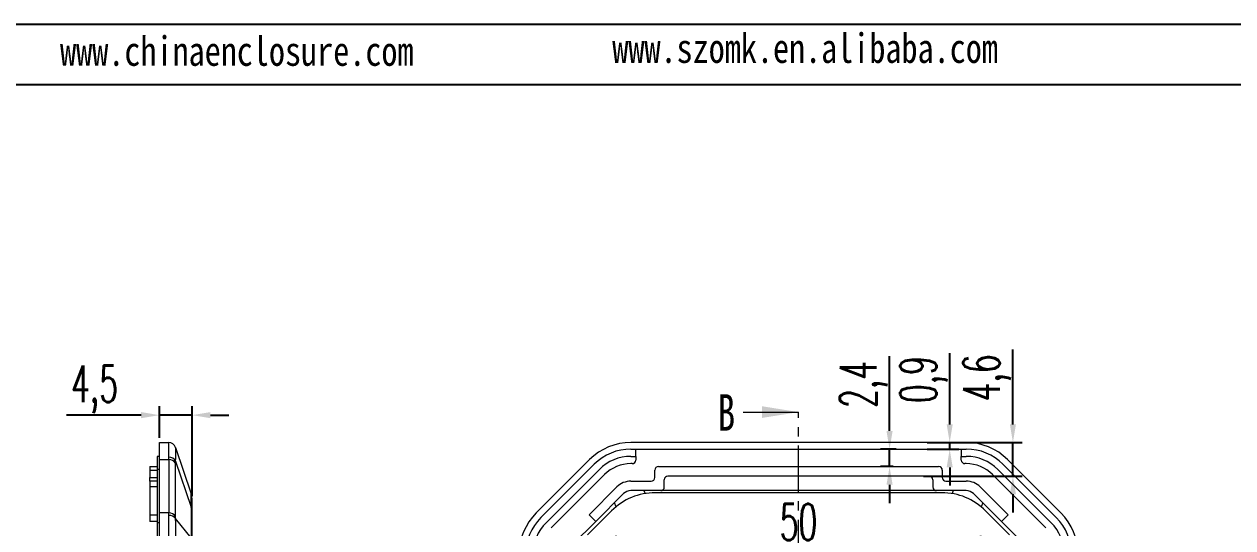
# Model space of a CAD drawing. Header units: inches. Extents: x 1153 to 4140, y 573 to 968.
# Drawn here: x 1970.9 to 2136.5, y 851.5 to 920.6 of the extents above; entities that cross this region are included whole.
import ezdxf

# ---------------------------------------------------------------- set-up
doc = ezdxf.new("R2010")
doc.units = ezdxf.units.IN
doc.linetypes.add('CENTER', pattern=[10.16, 6.35, -1.27, 1.27, -1.27])
doc.layers.add('文字', color=81, linetype='Continuous')
doc.styles.add('SLDTEXTSTYLE2', font='TXT', dxfattribs={"width": 0.6, "bigfont": 'bigfont'})
doc.styles.add('SLDTEXTSTYLE6', font='TXT', dxfattribs={"width": 0.7})
doc.styles.add('宋体', font='', dxfattribs={"width": 0.8, "height": 3.5})
doc.styles.get('宋体').set_extended_font_data('SimSun')
doc.dimstyles.new('5', dxfattribs={"dimtxt": 5, "dimasz": 2.5, "dimexe": 1.25, "dimexo": 0.625, "dimtad": 1, "dimtxsty": 'SLDTEXTSTYLE2', "dimcen": 2.5, "dimclrd": 256, "dimclre": 256, "dimclrt": 256, "dimadec": 0, "dimazin": 0, "dimtfac": 1, "dimtmove": 0, "dimatfit": 3, "dimfxl": 1, "dimarcsym": 0})

# ---------------------------------------------------------------- blocks, each defined once
blk = doc.blocks.new('*D66')
at = {"lineweight": -2, "transparency": 16777216}
for p, q in [((1989.39, 863.82), (1989.39, 868.2)), ((1993.89, 855.83), (1993.89, 868.2)), ((1986.89, 866.95), (1976.64, 866.95)), ((1993.89, 866.95), (1989.39, 866.95)), ((1996.39, 866.95), (1998.89, 866.95))]:
    blk.add_line(p, q, dxfattribs=at)
at = {"transparency": 16777216}
for points in [[(1986.89, 867.37), (1986.89, 866.53), (1989.39, 866.95)], [(1996.39, 867.37), (1996.39, 866.53), (1993.89, 866.95)]]:
    blk.add_solid(points, dxfattribs=at)
at = {"layer": 'Defpoints', "color": 0, "transparency": 16777216}
for p in [(1989.39, 866.95), (1989.39, 863.19), (1993.89, 855.21)]:
    blk.add_point(p, dxfattribs=at)
at = {"transparency": 16777216, "insert": (1980.51, 870.49), "char_height": 5, "attachment_point": 5, "style": 'SLDTEXTSTYLE2'}
blk.add_mtext('4,5', dxfattribs=at)
blk = doc.blocks.new('*D67')
at = {"lineweight": -2, "transparency": 16777216}
for p, q in [((2052, 847.02), (2052, 850.41)), ((2102, 847.02), (2102, 850.41)), ((2054.5, 849.16), (2099.5, 849.16))]:
    blk.add_line(p, q, dxfattribs=at)
at = {"transparency": 16777216}
for points in [[(2054.5, 849.57), (2054.5, 848.74), (2052, 849.16)], [(2099.5, 849.57), (2099.5, 848.74), (2102, 849.16)]]:
    blk.add_solid(points, dxfattribs=at)
at = {"layer": 'Defpoints', "color": 0, "transparency": 16777216}
for p in [(2102, 849.16), (2052, 846.39), (2102, 846.39)]:
    blk.add_point(p, dxfattribs=at)
at = {"transparency": 16777216, "insert": (2077, 852.28), "char_height": 5, "attachment_point": 5, "style": 'SLDTEXTSTYLE2'}
blk.add_mtext('50', dxfattribs=at)
blk = doc.blocks.new('*D79')
at = {"lineweight": -2, "transparency": 16777216}
for p, q in [((2089.47, 864.79), (2089.47, 875.04)), ((2090.36, 862.29), (2088.22, 862.29)), ((2089.47, 859.89), (2089.47, 862.29)), ((2089.98, 859.89), (2088.22, 859.89)), ((2089.47, 857.39), (2089.47, 854.89))]:
    blk.add_line(p, q, dxfattribs=at)
at = {"transparency": 16777216}
for points in [[(2089.05, 864.79), (2089.89, 864.79), (2089.47, 862.29)], [(2089.05, 857.39), (2089.89, 857.39), (2089.47, 859.89)]]:
    blk.add_solid(points, dxfattribs=at)
at = {"layer": 'Defpoints', "color": 0, "transparency": 16777216}
for p in [(2089.47, 862.29), (2090.98, 862.29), (2090.6, 859.89)]:
    blk.add_point(p, dxfattribs=at)
at = {"transparency": 16777216, "insert": (2085.93, 871.17), "char_height": 5, "attachment_point": 5, "rotation": 90, "style": 'SLDTEXTSTYLE2'}
blk.add_mtext('2,4', dxfattribs=at)
blk = doc.blocks.new('*D80')
at = {"lineweight": -2, "transparency": 16777216}
for p, q in [((2097.71, 865.69), (2097.71, 875.44)), ((2094.61, 863.19), (2098.96, 863.19)), ((2097.71, 862.29), (2097.71, 863.19)), ((2094.61, 862.29), (2098.96, 862.29)), ((2097.71, 859.79), (2097.71, 857.29))]:
    blk.add_line(p, q, dxfattribs=at)
at = {"transparency": 16777216}
for points in [[(2097.3, 865.69), (2098.13, 865.69), (2097.71, 863.19)], [(2097.3, 859.79), (2098.13, 859.79), (2097.71, 862.29)]]:
    blk.add_solid(points, dxfattribs=at)
at = {"layer": 'Defpoints', "color": 0, "transparency": 16777216}
for p in [(2093.98, 863.19), (2097.71, 863.19), (2093.98, 862.29)]:
    blk.add_point(p, dxfattribs=at)
at = {"transparency": 16777216, "insert": (2094.17, 871.82), "char_height": 5, "attachment_point": 5, "rotation": 90, "style": 'SLDTEXTSTYLE2'}
blk.add_mtext('0,9', dxfattribs=at)
blk = doc.blocks.new('*D81')
at = {"lineweight": -2, "transparency": 16777216}
for p, q in [((2106.38, 865.69), (2106.38, 875.94)), ((2095.79, 863.19), (2107.63, 863.19)), ((2106.38, 858.59), (2106.38, 863.19)), ((2094.14, 858.59), (2107.63, 858.59)), ((2106.38, 856.09), (2106.38, 853.59))]:
    blk.add_line(p, q, dxfattribs=at)
at = {"transparency": 16777216}
for points in [[(2105.96, 865.69), (2106.79, 865.69), (2106.38, 863.19)], [(2105.96, 856.09), (2106.79, 856.09), (2106.38, 858.59)]]:
    blk.add_solid(points, dxfattribs=at)
at = {"layer": 'Defpoints', "color": 0, "transparency": 16777216}
for p in [(2095.16, 863.19), (2106.38, 863.19), (2093.51, 858.59)]:
    blk.add_point(p, dxfattribs=at)
at = {"transparency": 16777216, "insert": (2102.84, 872.07), "char_height": 5, "attachment_point": 5, "rotation": 90, "style": 'SLDTEXTSTYLE2'}
blk.add_mtext('4,6', dxfattribs=at)

msp = doc.modelspace()

# ---------------------------------------------------------------- linework, layer by layer
for p, q in [((1796.218, 920.597), (2287.881, 920.597)), ((1808.94, 912.32), (2279.603, 912.32))]:
    msp.add_line(p, q)
at = {"color": 7, "linetype": 'Continuous', "lineweight": 0}
msp.add_line((2069.4, 867.37), (2077, 867.37), dxfattribs=at)
at = {"color": 1, "linetype": 'CENTER', "lineweight": 0}
msp.add_line((2077, 734.498), (2077, 867.37), dxfattribs=at)
at = {"color": 7, "linetype": 'Continuous', "lineweight": 15}
for p, q in [((1989.385, 863.195), (1990.664, 863.195)), ((1989.385, 860.852), (1989.385, 863.195)), ((2099.987, 863.195), (2054.014, 863.195)), ((1991.617, 862.499), (1993.731, 856.157)), ((2054.014, 862.295), (2099.987, 862.295)), ((2054.7, 861.295), (2054.7, 862.295)), ((2099.3, 862.295), (2099.3, 861.295)), ((1988.085, 859.895), (1989.085, 859.895)), ((1988.085, 859.895), (1988.085, 859.395)), ((1989.385, 861.295), (1989.085, 861.295)), ((1989.085, 861.295), (1989.085, 859.508)), ((1989.385, 860.852), (1990.664, 860.852)), ((1989.385, 853.538), (1989.385, 860.852)), ((1990.664, 860.852), (1990.664, 853.538)), ((1991.613, 853.054), (1991.613, 860.368)), ((1991.617, 860.647), (1993.731, 854.304)), ((2048.357, 860.852), (2041.044, 853.538)), ((2041.68, 852.902), (2048.994, 860.215)), ((2054.014, 861.295), (2054.7, 861.295)), ((2054.2, 860.295), (2054.014, 860.295)), ((2054.7, 861.295), (2054.7, 860.795)), ((2057.8, 859.895), (2096.2, 859.895)), ((2099.3, 860.795), (2099.3, 861.295)), ((2099.3, 861.295), (2099.987, 861.295)), ((2099.987, 860.295), (2099.8, 860.295)), ((2105.007, 860.215), (2112.321, 852.902)), ((2112.957, 853.538), (2105.644, 860.852)), ((1988.085, 859.395), (1988.085, 858.395)), ((1988.085, 857.895), (1988.085, 858.395)), ((1989.085, 859.508), (1989.085, 852.194)), ((2042.387, 852.194), (2049.701, 859.508)), ((2050.408, 858.801), (2043.094, 851.487)), ((2057.3, 858.395), (2057.3, 859.395)), ((2094.9, 858.595), (2059.1, 858.595)), ((2096.7, 859.395), (2096.7, 858.395)), ((2110.907, 851.487), (2103.593, 858.801)), ((2104.3, 859.508), (2111.614, 852.194)), ((1989.085, 857.895), (1988.085, 857.895)), ((1988.085, 857.895), (1988.085, 857.104)), ((1988.085, 857.104), (1988.085, 853.288)), ((2048.289, 853.288), (2052.105, 857.104)), ((2054.014, 857.895), (2056.8, 857.895)), ((2058.1, 856.595), (2054.014, 856.595)), ((2055.792, 856.595), (2055.961, 856.187)), ((2095.9, 856.595), (2058.1, 856.595)), ((2058.6, 857.095), (2058.6, 858.095)), ((2095.4, 858.095), (2095.4, 857.095)), ((2099.987, 856.595), (2095.9, 856.595)), ((2097.2, 857.895), (2099.987, 857.895)), ((2098.209, 856.595), (2098.04, 856.187)), ((2101.896, 857.104), (2105.712, 853.288)), ((1993.846, 855.688), (1993.747, 855.993)), ((2053.024, 856.185), (2049.208, 852.369)), ((2051.993, 854.381), (2051.767, 854.928)), ((2096.638, 856.295), (2057.363, 856.295)), ((2104.793, 852.369), (2100.977, 856.185)), ((2102.234, 854.928), (2102.008, 854.381)), ((1988.085, 853.288), (1989.085, 853.288)), ((1988.085, 853.288), (1988.085, 852.369)), ((1989.385, 847.881), (1989.385, 853.538)), ((1990.664, 853.538), (1989.385, 853.538)), ((1993.731, 854.304), (1993.731, 850.132)), ((1993.885, 849.461), (1993.885, 853.633)), ((2051.368, 853.812), (2048.084, 850.527)), ((2049.208, 852.369), (2048.289, 853.288)), ((2105.917, 850.527), (2102.633, 853.812)), ((2105.712, 853.288), (2104.793, 852.369)), ((1989.085, 852.369), (1988.085, 852.369)), ((1989.085, 852.194), (1989.085, 847.881)), ((1993.731, 850.132), (1991.617, 852.759)), ((2049.208, 852.369), (2046.026, 849.187)), ((2107.975, 849.187), (2104.793, 852.369))]:
    msp.add_line(p, q, dxfattribs=at)
at = {"color": 8, "linetype": 'Continuous', "lineweight": 15}
for p, q in [((1988.085, 859.395), (1989.085, 859.395)), ((1988.085, 858.395), (1989.085, 858.395)), ((1989.385, 859.508), (1989.085, 859.508)), ((1989.085, 857.104), (1988.085, 857.104)), ((1989.385, 852.194), (1989.085, 852.194))]:
    msp.add_line(p, q, dxfattribs=at)
at = {"color": 7, "linetype": 'Continuous', "lineweight": 15}
for centre, radius, start, end in [((1990.664, 862.195), 1, 18.43495, 90), ((1990.67, 862.183), 0.998, 18.46648, 90.1023), ((2054.014, 855.195), 8, 90, 135), ((2099.987, 855.195), 8, 45, 90), ((2054.014, 855.195), 7.1, 90, 135), ((2099.987, 855.195), 7.1, 45, 90), ((1990.738, 859.824), 1.03, 31.87739, 94.11078), ((1990.719, 860.14), 1.032, 29.44492, 92.79125), ((2054.014, 855.195), 6.1, 90, 135), ((2054.014, 855.195), 5.1, 90, 135), ((2054.2, 860.795), 0.5, 270, 0), ((2057.8, 859.395), 0.5, 90, 180), ((2096.2, 859.395), 0.5, 0, 90), ((2099.8, 860.795), 0.5, 180, 270), ((2099.987, 855.195), 6.1, 45, 90), ((2099.987, 855.195), 5.1, 45, 90), ((2056.8, 858.395), 0.5, 270, 0), ((2059.1, 858.095), 0.5, 90, 180), ((2094.9, 858.095), 0.5, 0, 90), ((2097.2, 858.395), 0.5, 180, 270), ((2054.014, 855.195), 2.7, 90, 135), ((2054.014, 855.195), 1.4, 90, 135), ((2058.1, 857.095), 0.5, 270, 0), ((2095.9, 857.095), 0.5, 180, 270), ((2099.987, 855.195), 2.7, 45, 90), ((2099.987, 855.195), 1.4, 45, 90), ((1990.885, 855.208), 3, 0, 18.43495), ((1990.738, 852.51), 1.03, 31.87768, 94.11084), ((1990.768, 852.173), 1.032, 34.59073, 95.51536), ((1992.317, 853.627), 1.568, 0.25128, 25.59951), ((2046.7, 847.881), 8, 135, 180), ((2107.3, 847.881), 8, 0, 45), ((2046.7, 847.881), 7.1, 135, 180), ((2046.7, 847.881), 6.1, 135, 180), ((2107.3, 847.881), 6.1, 0, 45), ((2107.3, 847.881), 7.1, 0, 45)]:
    msp.add_arc(centre, radius, start, end, dxfattribs=at)
for points, knots in [([(1990.668, 863.181), (1990.667, 863.185), (1990.665, 863.193), (1990.665, 863.194), (1990.664, 863.195)], [0, 0, 0, 0, 0.500088, 1, 1, 1, 1]), ([(1990.668, 861.17), (1990.67, 861.232), (1990.673, 861.355), (1990.677, 861.531), (1990.681, 861.699), (1990.684, 861.859), (1990.686, 862.011), (1990.688, 862.155), (1990.69, 862.289), (1990.691, 862.415), (1990.691, 862.532), (1990.691, 862.64), (1990.691, 862.739), (1990.69, 862.828), (1990.688, 862.908), (1990.686, 862.978), (1990.684, 863.039), (1990.681, 863.089), (1990.677, 863.13), (1990.673, 863.162), (1990.67, 863.175), (1990.668, 863.181)], [0, 0, 0, 0, 0.0526358, 0.1052702, 0.1579034, 0.2105355, 0.2631667, 0.3157971, 0.3684269, 0.4210563, 0.4736855, 0.5263145, 0.5789437, 0.6315731, 0.6842029, 0.7368333, 0.7894645, 0.8420966, 0.8947298, 0.9473642, 1, 1, 1, 1]), ([(1991.617, 860.647), (1991.619, 860.706), (1991.624, 860.854), (1991.632, 861.102), (1991.64, 861.403), (1991.645, 861.692), (1991.646, 861.931), (1991.645, 862.113), (1991.642, 862.258), (1991.636, 862.371), (1991.628, 862.455), (1991.621, 862.485), (1991.617, 862.499)], [0, 0, 0, 0, 0.0556245, 0.1392341, 0.2508082, 0.3856401, 0.4999802, 0.5999714, 0.6999586, 0.799947, 0.8999513, 1, 1, 1, 1]), ([(1990.664, 860.852), (1990.665, 860.906), (1990.665, 861.015), (1990.667, 861.118), (1990.668, 861.17)], [0, 0, 0, 0, 0.499912, 1, 1, 1, 1]), ([(1993.731, 854.304), (1993.733, 854.367), (1993.736, 854.491), (1993.74, 854.667), (1993.743, 854.834), (1993.746, 854.991), (1993.748, 855.138), (1993.75, 855.276), (1993.752, 855.404), (1993.752, 855.522), (1993.753, 855.63), (1993.752, 855.728), (1993.752, 855.817), (1993.75, 855.895), (1993.748, 855.964), (1993.746, 856.023), (1993.743, 856.072), (1993.74, 856.11), (1993.736, 856.14), (1993.733, 856.151), (1993.731, 856.157)], [0, 0, 0, 0, 0.05721063, 0.11384505, 0.16997044, 0.22565581, 0.28097182, 0.33599057, 0.39078531, 0.44543019, 0.5, 0.55456981, 0.60921469, 0.66400943, 0.71902818, 0.77434419, 0.83002956, 0.88615495, 0.94278937, 1, 1, 1, 1]), ([(2057.363, 856.295), (2056.243, 856.295), (2055.102, 856.08), (2053.119, 855.258), (2052.16, 854.604), (2051.368, 853.812)], [0, 0, 0, 0, 0.5, 0.5, 1, 1, 1, 1]), ([(2102.633, 853.812), (2101.84, 854.604), (2100.882, 855.258), (2098.899, 856.08), (2097.758, 856.295), (2096.638, 856.295)], [0, 0, 0, 0, 0.5, 0.5, 1, 1, 1, 1]), ([(1990.668, 853.2), (1990.667, 853.258), (1990.665, 853.373), (1990.665, 853.483), (1990.664, 853.538)], [0, 0, 0, 0, 0.500088, 1, 1, 1, 1]), ([(1990.668, 848.345), (1990.67, 848.439), (1990.673, 848.626), (1990.677, 848.906), (1990.681, 849.185), (1990.684, 849.462), (1990.686, 849.738), (1990.688, 850.011), (1990.69, 850.281), (1990.691, 850.548), (1990.691, 850.812), (1990.691, 851.073), (1990.691, 851.329), (1990.69, 851.582), (1990.688, 851.829), (1990.686, 852.072), (1990.684, 852.309), (1990.681, 852.541), (1990.677, 852.767), (1990.673, 852.988), (1990.67, 853.13), (1990.668, 853.2)], [0, 0, 0, 0, 0.0526358, 0.1052702, 0.1579034, 0.2105355, 0.2631667, 0.3157971, 0.3684269, 0.4210563, 0.4736855, 0.5263145, 0.5789437, 0.6315731, 0.6842029, 0.7368333, 0.7894645, 0.8420966, 0.8947298, 0.9473642, 1, 1, 1, 1]), ([(1991.617, 848.287), (1991.619, 848.378), (1991.624, 848.606), (1991.632, 849.014), (1991.64, 849.545), (1991.645, 850.116), (1991.646, 850.653), (1991.645, 851.124), (1991.642, 851.559), (1991.636, 851.978), (1991.628, 852.381), (1991.621, 852.633), (1991.617, 852.759)], [0, 0, 0, 0, 0.0556245, 0.1392341, 0.2508082, 0.3856401, 0.4999802, 0.5999714, 0.6999586, 0.799947, 0.8999513, 1, 1, 1, 1])]:
    msp.add_open_spline(points, degree=3, knots=knots, dxfattribs=at)
for points in [[(1991.617, 862.499), (1991.614, 862.507), (1991.613, 862.511), (1991.613, 862.511)], [(1991.613, 860.368), (1991.613, 860.464), (1991.614, 860.557), (1991.617, 860.647)], [(1993.885, 853.633), (1993.885, 854.679), (1993.885, 855.208), (1993.885, 855.208)], [(1991.617, 852.759), (1991.614, 852.86), (1991.613, 852.959), (1991.613, 853.054)]]:
    msp.add_open_spline(points, degree=3, dxfattribs=at)
at = {"color": 7, "linetype": 'Continuous', "lineweight": 0}
msp.add_solid([(2077, 867.37), (2072, 868.17), (2072, 866.57)], dxfattribs=at)

# ---------------------------------------------------------------- texts
at = {"color": 7, "linetype": 'Continuous', "insert": (2065.919, 869.821), "char_height": 5, "attachment_point": 1, "style": 'SLDTEXTSTYLE6'}
msp.add_mtext('B', dxfattribs=at)
at = {"layer": '文字', "color": 0, "char_height": 4.04661, "width": 71.09498, "attachment_point": 1, "style": '宋体'}
for s, insert in [('www.szomk.en.alibaba.com', (2051.467, 919.329)), ('www.chinaenclosure.com', (1975.778, 918.928))]:
    msp.add_mtext(s, dxfattribs=dict(at, insert=insert))

# ---------------------------------------------------------------- dimensions: what is measured, and where the dimension line sits
for base, p1, p2, picture, middle in [((2097.712, 863.195), (2093.984, 862.295), (2093.984, 863.195), '*D80', (2094.17, 871.82)), ((2106.378, 863.195), (2093.515, 858.595), (2095.162, 863.195), '*D81', (2102.836, 872.07)), ((2089.469, 862.295), (2090.601, 859.895), (2090.983, 862.295), '*D79', (2085.927, 871.17))]:
    dim = msp.add_linear_dim(base=base, p1=p1, p2=p2, angle=90, dimstyle='5')
    dim.commit()
    dim.dimension.update_dxf_attribs({"geometry": picture, "text_midpoint": middle})
for base, p1, p2, picture, middle in [((1989.385, 866.951), (1993.885, 855.208), (1989.385, 863.195), '*D66', (1980.51, 870.492)), ((2102, 849.156), (2052, 846.395), (2102, 846.395), '*D67', (2077, 852.281))]:
    dim = msp.add_linear_dim(base=base, p1=p1, p2=p2, dimstyle='5')
    dim.commit()
    dim.dimension.update_dxf_attribs({"geometry": picture, "text_midpoint": middle})

doc.saveas('drawing.dxf')
